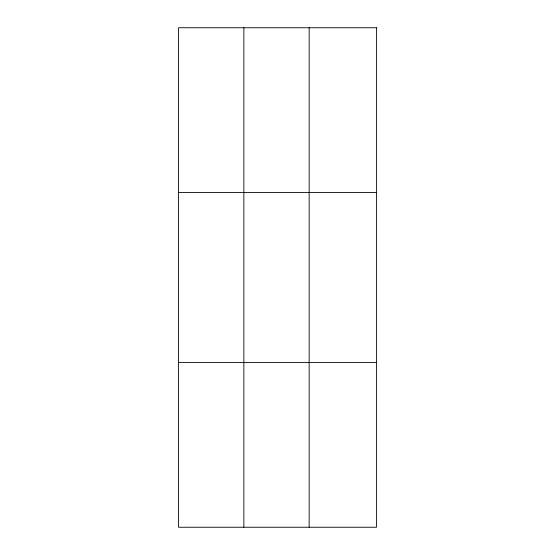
<?xml version="1.0" encoding="UTF-8"?>
<svg xmlns="http://www.w3.org/2000/svg" width="555" height="555" viewBox="0 0 555 555"><rect width="100%" height="100%" fill="white"/><g stroke="black" fill="none" stroke-linecap="round" stroke-linejoin="round"><path stroke-width="0.83" d="M243.867 527.25L243.867 27.75M309.156 527.25L309.156 27.75M178.585 192.585L376.415 192.585M178.585 362.415L376.415 362.415M376.415 27.75L376.415 527.25L178.585 527.25L178.585 27.75L376.415 27.75"/></g></svg>
